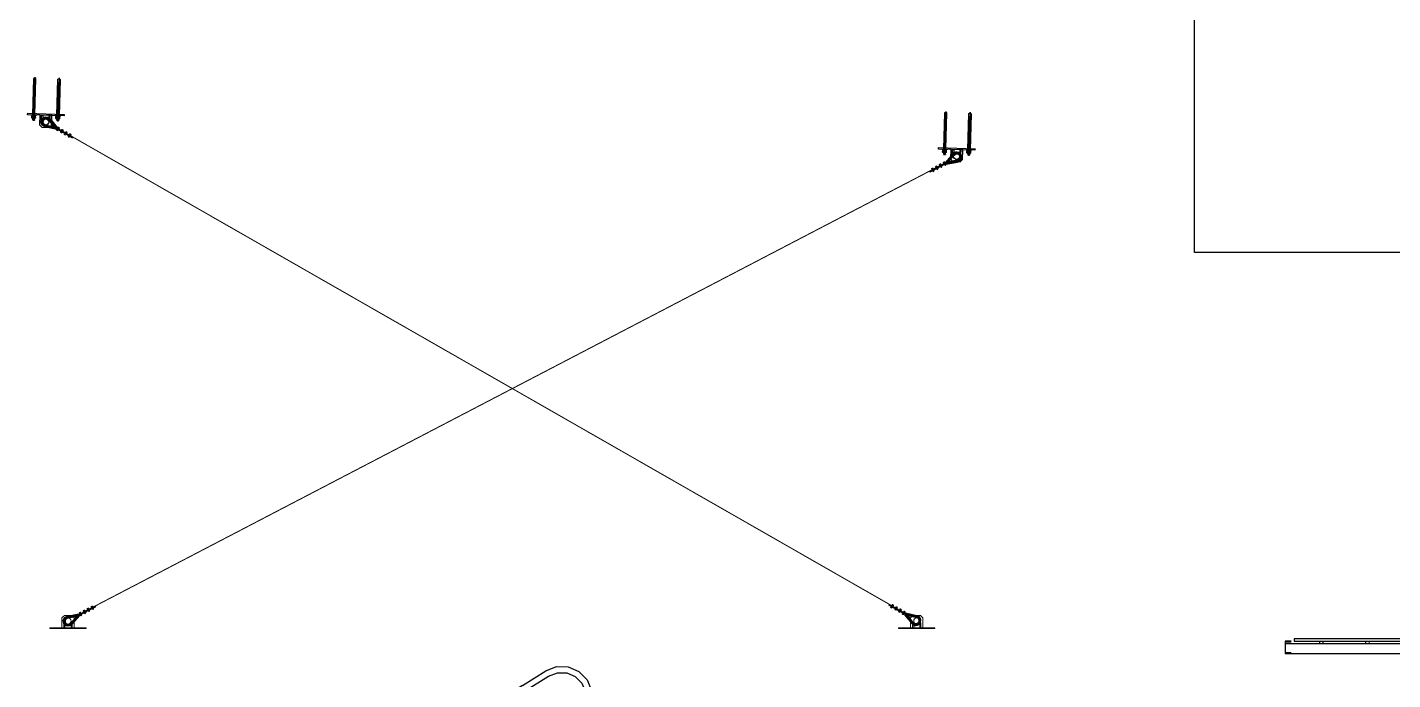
# Model space of a CAD drawing. Extents: x 36536 to 256213, y 18389 to 106449.
# Drawn here: x 222700 to 233962, y 83790 to 89170 of the extents above; entities that cross this region are included whole.
import ezdxf
from ezdxf.lldxf.tags import DXFTag

# ---------------------------------------------------------------- set-up
doc = ezdxf.new("R2010")
doc.units = 0
doc.header["$LTSCALE"] = 1000
doc.header["$MEASUREMENT"] = 0
for name, pattern in [('DASH', [0.35, 0.25, -0.1]), ('DASHDOT2', [12.7, 6.35, -3.175, 0, -3.175]), ('DASHED2', [0.375, 0.25, -0.125])]:
    doc.linetypes.add(name, pattern=pattern)
for name, color, linetype in [('0L-等高线', 8, 'DASH'), ('BS-Annectent', 115, 'Continuous'), ('HR-dimension', 9, 'Continuous'), ('STEEL', 34, 'Continuous'), ('W-_ANTICOLLISION防撞措施', 6, 'Continuous'), ('W-STEEL_FRAME钢架', 3, 'Continuous'), ('W-WOOD_FLOOR木地板', 30, 'Continuous'), ('栏杆', 6, 'Continuous')]:
    doc.layers.add(name, color=color, linetype=linetype)
doc.layers.add('LZ标注', color=3, linetype='Continuous', lineweight=15)
doc.layers.add('扣板', color=7, linetype='Continuous', lineweight=9)
doc.styles.get("Standard").update_dxf_attribs({"font": 'simplex.shx', "bigfont": 'hztxt.shx'})
tags = doc.linetypes.add('地面03', pattern='A,0.094454,["/",Standard,S=0.075949,R=0,X=0,Y=-0.082208],0.044951,-0.007099,0.139405', length=0.285909).pattern_tags.tags
tags[4] = DXFTag(74, 10)
pattern_1 = [(40.81217054, (-573818.8873, 176698.6793), (-1.452584633, 1.682112997), []), (130.81217054, (-573818.8873, 176698.6793), (-4.5872822625, 1.911641361), [5.55625, -3.33375])]
pattern_2 = [(40.81217054, (-578777.1463, 176555.198), (-1.452584633, 1.682112997), []), (130.81217054, (-578777.1463, 176555.198), (-4.5872822625, 1.911641361), [5.55625, -3.33375])]

# ---------------------------------------------------------------- blocks, each defined once
blk = doc.blocks.new('支座')
at = {"layer": '扣板', "color": 7}
blk.add_line((13512, 4747, 0), (13512, 5047, 0), dxfattribs=at)
at = {"layer": '扣板', "color": 7, "elevation": 0}
for points in [[(13512, 4747), (13512, 5047), (13520, 5047), (13520, 4747)], [(13600, 4947), (13620, 4927), (13620, 4867), (13600, 4847), (13520, 4847), (13520, 4947)], [(13560, 4932), (13520, 4932), (13520, 4922), (13560, 4922)], [(13560, 4862), (13520, 4862), (13520, 4872), (13560, 4872)]]:
    blk.add_lwpolyline(points, close=True, dxfattribs=at)
at = {"layer": '扣板', "color": 7}
blk.add_circle((13575, 4897, 0), 25, dxfattribs=at)
blk = doc.blocks.new('*U135')
at = {"color": 7, "linetype": 'Continuous', "lineweight": 15}
for p, q in [((-9, 9), (-10, 8)), ((-10, 8), (-10, 1)), ((-10, 1), (-9, 0)), ((-9, 9), (9, 9)), ((-9, 0), (9, 0)), ((-5, 8), (-5, 1)), ((5, 8), (5, 1)), ((10, 8), (9, 9)), ((9, 0), (10, 1)), ((10, 8), (10, 1))]:
    blk.add_line(p, q, dxfattribs=at)
for centre, start, end in [((0, -8), 72.4233, 107.5767), ((0, 17), 252.4233, 287.5767)]:
    blk.add_arc(centre, 17.2, start, end, dxfattribs=at)
for points, knots in [([(-10, 8), (-10, 9), (-9, 9), (-8, 9), (-7, 9), (-6, 9), (-6, 9), (-5, 8)], [0, 0, 0, 0, 0.264534, 0.399289, 0.53507, 0.765405, 1, 1, 1, 1]), ([(-5, 1), (-6, 1), (-6, 0), (-7, 0), (-8, 0), (-9, 0), (-10, 1), (-10, 1)], [0, 0, 0, 0, 0.264534, 0.399289, 0.53507, 0.765405, 1, 1, 1, 1]), ([(5, 8), (6, 9), (6, 9), (7, 9), (8, 9), (9, 9), (10, 9), (10, 8)], [0, 0, 0, 0, 0.264536, 0.399814, 0.535067, 0.765403, 1, 1, 1, 1]), ([(10, 1), (10, 1), (9, 0), (8, 0), (7, 0), (6, 0), (6, 1), (5, 1)], [0, 0, 0, 0, 0.264536, 0.399814, 0.535067, 0.765403, 1, 1, 1, 1])]:
    blk.add_open_spline(points, degree=3, knots=knots, dxfattribs=at)
blk = doc.blocks.new('A$C72EA2C7E')
blk.add_line((-8, -6), (8, -6))
at = {"color": 7, "linetype": 'Continuous', "lineweight": 15}
for p, q in [((-5, -40), (-5, -6)), ((-4, -41), (-5, -40)), ((5, -40), (-5, -40)), ((-4, -41), (5, -41)), ((5, -6), (5, -40)), ((5, -40), (5, -41))]:
    blk.add_line(p, q, dxfattribs=at)
at = {"color": 7, "linetype": 'Continuous', "lineweight": 0}
for p, q in [((-4, -41), (-4, -6)), ((5, -41), (5, -6))]:
    blk.add_line(p, q, dxfattribs=at)
blk.add_arc((0, -8), 8, 17.4862, 162.5138)
at = {"extrusion": (0, 0, -1), "xscale": 0.9999974999999999, "yscale": 0.9999974999999999, "zscale": -0.9999974999999999}
blk.add_blockref('*U135', (0, -39), dxfattribs=at)
blk = doc.blocks.new('*U189')
h = blk.add_hatch(color=1)
h.dxf.hatch_style = 1
h.paths.add_polyline_path([(3382, 2191), (3473, 2218, 1.447528), (3428, 2281), (3373, 2204)])
h.paths.add_polyline_path([(3389, 2205), (3388, 2206), (3398, 2220), (3395, 2222), (3434, 2277, -1.452111), (3471, 2226), (3406, 2207), (3405, 2210)], flags=16)
h = blk.add_hatch()
h.set_pattern_fill('ANSI38', color=253, scale=0.7, angle=-4.1878)
h.set_pattern_definition(pattern_2)
h.paths.add_polyline_path([(3404, 2213), (3406, 2207), (3471, 2226, 1.452111), (3434, 2277), (3395, 2222), (3398, 2220), (3401, 2218), (3440, 2273, -1.452111), (3469, 2232)])
h = blk.add_hatch(color=1)
h.dxf.hatch_style = 1
h.paths.add_polyline_path([(-3373, -2204), (-3429, -2283, -1.406258), (-3473, -2218), (-3382, -2191)])
h.paths.add_polyline_path([(-3405, -2210), (-3406, -2207), (-3471, -2226, 1.406258), (-3435, -2278), (-3395, -2222), (-3388, -2205)], flags=16)
h = blk.add_hatch()
h.set_pattern_fill('ANSI38', color=253, scale=0.7, angle=-4.1878)
h.set_pattern_definition(pattern_1)
h.paths.add_polyline_path([(-3401, -2218), (-3395, -2222), (-3434, -2277, -1.452111), (-3471, -2226), (-3406, -2207), (-3405, -2210), (-3404, -2213), (-3469, -2232, 1.452111), (-3440, -2273)])
at = {"color": 1, "linetype": 'DASHED2'}
blk.add_line((3483, 2289), (3493, 2274), dxfattribs=at)
blk.add_line((3379, 2205), (3379, 2195))
at = {"color": 1}
for points in [[(3382, 2191), (3473, 2218, 1.447528), (3428, 2281), (3373, 2204)], [(3398, 2220), (3388, 2206), (3389, 2205), (3405, 2210), (3406, 2207), (3471, 2226, 1.452111), (3434, 2277), (3395, 2222)], [(-3373, -2204), (-3428, -2281, -1.447528), (-3473, -2218), (-3382, -2191)], [(-3405, -2210), (-3389, -2205), (-3388, -2206), (-3398, -2220), (-3395, -2222), (-3434, -2277, -1.452111), (-3471, -2226), (-3406, -2207)]]:
    blk.add_lwpolyline(points, format="xyb", close=True, dxfattribs=at)
for points in [[(3379, 2195), (3472, 2222, 1.449849), (3431, 2279), (3379, 2205)], [(3406, 2207), (3471, 2226, 1.452111), (3434, 2277), (3395, 2222)], [(3406, 2207), (3471, 2226, 1.452111), (3434, 2277), (3395, 2222)], [(-3376, -2200), (-3431, -2279, -1.449849), (-3472, -2222), (-3384, -2197)], [(-3395, -2222), (-3434, -2277, -1.452111), (-3471, -2226), (-3406, -2207)], [(-3395, -2222), (-3434, -2277, -1.452111), (-3471, -2226), (-3406, -2207)]]:
    blk.add_lwpolyline(points, format="xyb")
for points in [[(3401, 2218), (3440, 2273, -1.452111), (3469, 2232), (3404, 2213), (3406, 2207), (3471, 2226, 1.452111), (3434, 2277), (3395, 2222)], [(-3404, -2213), (-3469, -2232, 1.452111), (-3440, -2273), (-3401, -2218), (-3395, -2222), (-3434, -2277, -1.452111), (-3471, -2226), (-3406, -2207)]]:
    blk.add_lwpolyline(points, format="xyb", close=True)
at = {"color": 252}
for points in [[(3401, 2218), (3440, 2273, -1.452111), (3469, 2232), (3404, 2213), (3406, 2207), (3471, 2226, 1.452111), (3434, 2277), (3395, 2222)], [(-3404, -2213), (-3469, -2232, 1.452111), (-3440, -2273), (-3401, -2218), (-3395, -2222), (-3434, -2277, -1.452111), (-3471, -2226), (-3406, -2207)]]:
    blk.add_lwpolyline(points, format="xyb", close=True, dxfattribs=at)
at = {"color": 1, "const_width": 8.4}
for points in [[(3380, 2206), (-3393, -2203)], [(3386, 2200), (3251, 2112)], [(-3388, -2209), (-3246, -2117)]]:
    blk.add_lwpolyline(points, dxfattribs=at)
at = {"xscale": 0.6999999999999998, "yscale": 0.6999999999999998, "zscale": 0.6999999999999998, "rotation": 213.1298866380289}
for p in [(3284, 2123), (3315, 2143), (3345, 2163), (3376, 2183), (-3299, -2161), (-3267, -2141), (-3360, -2201), (-3329, -2181)]:
    blk.add_blockref('A$C72EA2C7E', p, dxfattribs=at)
blk = doc.blocks.new('*U190')
at = {"color": 0, "linetype": 'ByBlock', "lineweight": -2, "transparency": 16777216}
blk.add_blockref('*U189', (0, 0), dxfattribs=at)
blk = doc.blocks.new('*U187')
h = blk.add_hatch(color=1)
h.dxf.hatch_style = 1
h.paths.add_polyline_path([(3382, 2191), (3473, 2218, 1.447528), (3428, 2281), (3373, 2204)])
h.paths.add_polyline_path([(3389, 2205), (3388, 2206), (3398, 2220), (3395, 2222), (3434, 2277, -1.452111), (3471, 2226), (3406, 2207), (3405, 2210)], flags=16)
h = blk.add_hatch()
h.set_pattern_fill('ANSI38', color=253, scale=0.7, angle=-4.1878)
h.set_pattern_definition(pattern_2)
h.paths.add_polyline_path([(3404, 2213), (3406, 2207), (3471, 2226, 1.452111), (3434, 2277), (3395, 2222), (3398, 2220), (3401, 2218), (3440, 2273, -1.452111), (3469, 2232)])
h = blk.add_hatch(color=1)
h.dxf.hatch_style = 1
h.paths.add_polyline_path([(-3373, -2204), (-3429, -2283, -1.406258), (-3473, -2218), (-3382, -2191)])
h.paths.add_polyline_path([(-3405, -2210), (-3406, -2207), (-3471, -2226, 1.406258), (-3435, -2278), (-3395, -2222), (-3388, -2205)], flags=16)
h = blk.add_hatch()
h.set_pattern_fill('ANSI38', color=253, scale=0.7, angle=-4.1878)
h.set_pattern_definition(pattern_1)
h.paths.add_polyline_path([(-3401, -2218), (-3395, -2222), (-3434, -2277, -1.452111), (-3471, -2226), (-3406, -2207), (-3405, -2210), (-3404, -2213), (-3469, -2232, 1.452111), (-3440, -2273)])
at = {"color": 1, "linetype": 'DASHED2'}
blk.add_line((3483, 2289), (3493, 2274), dxfattribs=at)
blk.add_line((3379, 2205), (3379, 2195))
at = {"color": 1}
for points in [[(3382, 2191), (3473, 2218, 1.447528), (3428, 2281), (3373, 2204)], [(3398, 2220), (3388, 2206), (3389, 2205), (3405, 2210), (3406, 2207), (3471, 2226, 1.452111), (3434, 2277), (3395, 2222)], [(-3373, -2204), (-3428, -2281, -1.447528), (-3473, -2218), (-3382, -2191)], [(-3405, -2210), (-3389, -2205), (-3388, -2206), (-3398, -2220), (-3395, -2222), (-3434, -2277, -1.452111), (-3471, -2226), (-3406, -2207)]]:
    blk.add_lwpolyline(points, format="xyb", close=True, dxfattribs=at)
for points in [[(3379, 2195), (3472, 2222, 1.449849), (3431, 2279), (3379, 2205)], [(3406, 2207), (3471, 2226, 1.452111), (3434, 2277), (3395, 2222)], [(3406, 2207), (3471, 2226, 1.452111), (3434, 2277), (3395, 2222)], [(-3376, -2200), (-3431, -2279, -1.449849), (-3472, -2222), (-3384, -2197)], [(-3395, -2222), (-3434, -2277, -1.452111), (-3471, -2226), (-3406, -2207)], [(-3395, -2222), (-3434, -2277, -1.452111), (-3471, -2226), (-3406, -2207)]]:
    blk.add_lwpolyline(points, format="xyb")
for points in [[(3401, 2218), (3440, 2273, -1.452111), (3469, 2232), (3404, 2213), (3406, 2207), (3471, 2226, 1.452111), (3434, 2277), (3395, 2222)], [(-3404, -2213), (-3469, -2232, 1.452111), (-3440, -2273), (-3401, -2218), (-3395, -2222), (-3434, -2277, -1.452111), (-3471, -2226), (-3406, -2207)]]:
    blk.add_lwpolyline(points, format="xyb", close=True)
at = {"color": 252}
for points in [[(3401, 2218), (3440, 2273, -1.452111), (3469, 2232), (3404, 2213), (3406, 2207), (3471, 2226, 1.452111), (3434, 2277), (3395, 2222)], [(-3404, -2213), (-3469, -2232, 1.452111), (-3440, -2273), (-3401, -2218), (-3395, -2222), (-3434, -2277, -1.452111), (-3471, -2226), (-3406, -2207)]]:
    blk.add_lwpolyline(points, format="xyb", close=True, dxfattribs=at)
at = {"color": 1, "const_width": 8.4}
for points in [[(3380, 2206), (-3393, -2203)], [(3386, 2200), (3251, 2112)], [(-3388, -2209), (-3246, -2117)]]:
    blk.add_lwpolyline(points, dxfattribs=at)
at = {"xscale": 0.6999999999999998, "yscale": 0.6999999999999998, "zscale": 0.6999999999999998, "rotation": 213.1298866380289}
for p in [(3284, 2123), (3315, 2143), (3345, 2163), (3376, 2183), (-3299, -2161), (-3267, -2141), (-3360, -2201), (-3329, -2181)]:
    blk.add_blockref('A$C72EA2C7E', p, dxfattribs=at)
blk = doc.blocks.new('*U188')
at = {"color": 0, "linetype": 'ByBlock', "lineweight": -2, "transparency": 16777216}
blk.add_blockref('*U187', (0, 0), dxfattribs=at)
blk = doc.blocks.new('A$C97f6d51a')
at = {"color": 1, "linetype": 'DASHDOT2'}
blk.add_line((0, 313), (0, -47), dxfattribs=at)
at = {"layer": 'BS-Annectent'}
for p, q in [((-9, 282), (-9, 282)), ((-9, 281), (-9, 282)), ((-9, 282), (-9, 282)), ((-9, 279), (-8, 279)), ((-8, 278), (-9, 279)), ((-9, 279), (-8, 278)), ((-9, 275), (-7, 276)), ((-6, 274), (-9, 275)), ((-9, 275), (-7, 275)), ((-9, 272), (-6, 274)), ((-6, 270), (-9, 272)), ((-9, 272), (-4, 272)), ((-9, 269), (9, 268)), ((-9, 266), (9, 265)), ((-9, 263), (9, 262)), ((-9, 260), (9, 258)), ((-9, 257), (9, 255)), ((-9, 253), (9, 252)), ((-9, 250), (9, 249)), ((-9, 247), (9, 246)), ((-9, 244), (9, 243)), ((-9, 241), (9, 240)), ((-9, 238), (9, 236)), ((-9, 235), (9, 233)), ((-9, 231), (9, 230)), ((-9, 228), (9, 227)), ((-6, 274), (-6, 274)), ((-6, 274), (-6, 274)), ((-6, 274), (-6, 274)), ((-6, 274), (-6, 274)), ((-6, 274), (-6, 274)), ((6, 270), (-6, 270)), ((4, 271), (9, 271)), ((6, 273), (5, 273)), ((6, 273), (5, 273)), ((6, 273), (9, 274)), ((6, 274), (9, 274)), ((9, 271), (6, 273)), ((6, 270), (9, 271)), ((7, 276), (9, 277)), ((9, 274), (7, 275)), ((9, 277), (8, 278)), ((8, 277), (9, 277)), ((9, 280), (9, 281)), ((9, 280), (9, 280)), ((9, 280), (9, 280)), ((-9, 225), (9, 224)), ((-9, 222), (9, 221)), ((-9, 219), (9, 218)), ((-9, 216), (9, 215)), ((-9, 213), (9, 211)), ((-9, 209), (9, 208)), ((-9, 206), (9, 205)), ((-9, 203), (9, 202)), ((-9, 200), (9, 199)), ((-9, 197), (9, 196)), ((-9, 194), (9, 193)), ((-9, 191), (9, 189)), ((-9, 188), (9, 186)), ((-9, 184), (9, 183)), ((-9, 181), (9, 180)), ((-9, 178), (9, 177)), ((-9, 175), (9, 174)), ((-9, 172), (9, 171)), ((-9, 169), (9, 167)), ((-9, 166), (9, 164)), ((-9, 162), (9, 161)), ((-9, 159), (9, 158)), ((-9, 156), (9, 155)), ((-9, 153), (9, 152)), ((-9, 150), (9, 149)), ((-9, 147), (9, 146)), ((-9, 144), (9, 142)), ((-9, 140), (9, 139)), ((-9, 137), (9, 136)), ((-9, 134), (9, 133)), ((-9, 131), (9, 130)), ((-9, 128), (9, 127)), ((-9, 125), (9, 124)), ((-9, 122), (9, 120)), ((-9, 119), (9, 117)), ((-9, 115), (9, 114)), ((6, 147), (-6, 148)), ((6, 116), (-6, 117)), ((6, 147), (9, 149)), ((-10, 6), (9, 4)), ((-10, 2), (-6, 4)), ((-6, 1), (-10, 2)), ((-10, 2), (9, 1)), ((-9, 112), (9, 111)), ((-9, 109), (9, 108)), ((-9, 106), (9, 105)), ((-9, 103), (9, 102)), ((-9, 100), (9, 98)), ((-9, 97), (9, 95)), ((-9, 93), (9, 92)), ((-9, 90), (9, 89)), ((-9, 87), (9, 86)), ((-9, 84), (9, 83)), ((-9, 81), (9, 80)), ((-9, 78), (9, 76)), ((-9, 75), (9, 73)), ((-9, 71), (9, 70)), ((-9, 68), (9, 67)), ((-9, 65), (9, 64)), ((-9, 62), (9, 61)), ((-9, 59), (9, 58)), ((-9, 56), (9, 55)), ((-9, 53), (9, 51)), ((-9, 49), (9, 48)), ((-9, 46), (9, 45)), ((-9, 43), (9, 42)), ((-9, 40), (9, 39)), ((-9, 37), (9, 36)), ((-9, 34), (9, 33)), ((-9, 31), (9, 29)), ((-9, 28), (9, 26)), ((-9, 24), (9, 23)), ((-9, 21), (9, 20)), ((-9, 18), (9, 17)), ((-9, 15), (9, 14)), ((-9, 12), (9, 11)), ((-9, 9), (9, 7)), ((-8, 0), (-6, 1)), ((6, 3), (-6, 4)), ((2, 0), (-6, 1)), ((9, 1), (6, 3)), ((7, 0), (9, 1)), ((-16, -24), (-16, -11)), ((12, -9), (-12, -9)), ((12, -27), (-12, -27)), ((-9, -29), (-6, -28)), ((-6, -31), (-9, -29)), ((9, -30), (-9, -29)), ((-9, -32), (-6, -31)), ((-6, -34), (-9, -32)), ((9, -33), (-9, -32)), ((-9, -35), (-6, -34)), ((-6, -37), (-9, -35)), ((9, -37), (-9, -35)), ((-9, -38), (-6, -37)), ((-6, -40), (-9, -38)), ((9, -40), (-9, -38)), ((-8, -24), (-8, -11)), ((-6, -28), (-8, -27)), ((-7, -40), (-7, -43)), ((6, -29), (-6, -28)), ((6, -29), (-6, -28)), ((6, -32), (-6, -31)), ((6, -32), (-6, -31)), ((6, -35), (-6, -34)), ((6, -38), (-6, -37)), ((6, -38), (-6, -37)), ((6, -41), (-6, -40)), ((-5, -44), (5, -44)), ((-4, -40), (-4, -43)), ((-2, -9), (0, -4)), ((9, -27), (-1, -27)), ((0, -9), (2, -4)), ((4, -41), (4, -43)), ((6, -29), (9, -27)), ((9, -30), (6, -29)), ((6, -32), (9, -30)), ((9, -33), (6, -32)), ((6, -35), (9, -33)), ((9, -37), (6, -35)), ((6, -38), (9, -37)), ((9, -40), (6, -38)), ((6, -41), (9, -40)), ((7, -41), (7, -43)), ((8, -24), (8, -11)), ((9, -27), (8, -27)), ((16, -24), (16, -11))]:
    blk.add_line(p, q, dxfattribs=at)
blk.add_lwpolyline([(10, 0), (10, 300), (0, 306), (-10, 300), (-10, 0)], dxfattribs=at)
for points in [[(-19, -4), (-19, 0), (19, 0), (19, -4)], [(-15, -9), (15, -9), (15, -4), (-15, -4)]]:
    blk.add_lwpolyline(points, close=True, dxfattribs=at)
for points in [[(16, -11, 0.612824), (8, -11, 0.305874), (-8, -11, 0.612824), (-16, -11)], [(16, -24, -0.612824), (8, -24, -0.305874), (-8, -24, -0.612824), (-16, -24)], [(-7, -43, 0.516475), (-4, -43, 0.258238), (4, -43, 0.516475), (7, -43)]]:
    blk.add_lwpolyline(points, format="xyb", dxfattribs=at)
blk = doc.blocks.new('A$Ce460a15a')
at = {"layer": 'STEEL', "color": 22}
for points in [[(12, 150), (12, -150), (0, -150), (0, 150)], [(92, -50), (112, -30), (112, 30), (92, 50), (12, 50), (12, -50)], [(52, 35), (12, 35), (12, 25), (52, 25)], [(52, -35), (12, -35), (12, -25), (52, -25)]]:
    blk.add_lwpolyline(points, close=True, dxfattribs=at)
blk.add_circle((67, 0), 25, dxfattribs=at)
at = {"layer": 'HR-dimension', "xscale": -1, "rotation": 90}
blk.add_blockref('A$C97f6d51a', (12, 100), dxfattribs=at)
at = {"layer": 'HR-dimension', "rotation": 90.00000000000001}
blk.add_blockref('A$C97f6d51a', (12, -100), dxfattribs=at)
blk = doc.blocks.new('*U445')
at = {"layer": 'LZ标注'}
for points in [[(-14.7, 10), (14.7, 10, -0.4142136), (15, 9.7), (15, -9.7, -0.4142136), (14.7, -10), (-14.7, -10, -0.4142136), (-15, -9.7), (-15, 9.7, -0.4142136)], [(-12.7, 8), (12.7, 8, -0.4142136), (13, 7.7), (13, -7.7, -0.4142136), (12.7, -8), (-12.7, -8, -0.4142136), (-13, -7.7), (-13, 7.7, -0.4142136)]]:
    blk.add_lwpolyline(points, format="xyb", close=True, dxfattribs=at)
blk = doc.blocks.new('*U446')
at = {"color": 0, "linetype": 'ByBlock', "lineweight": -2, "transparency": 16777216}
for p in [(0, 0), (380, 0), (760, 0), (1140, 0), (1520, 0), (1900, 0)]:
    blk.add_blockref('*U445', p, dxfattribs=at)
blk = doc.blocks.new('A$C00294823')
at = {"color": 0, "linetype": 'Continuous', "lineweight": 0}
blk.add_line((477, 0), (4477, 0), dxfattribs=at)
at = {"layer": '栏杆', "color": 27, "lineweight": -2}
for p, q in [((75, 929), (21, 850)), ((156, 982), (75, 929)), ((175, 934), (111, 893)), ((250, 1000), (156, 982)), ((255, 950), (175, 934)), ((477, 1000), (250, 1000)), ((477, 950), (255, 950)), ((477, 1000), (4477, 1000)), ((477, 0), (477, 950)), ((477, 950), (4477, 950)), ((527, 0), (527, 950)), ((1059, 950), (671, 50)), ((1144, 950), (756, 50)), ((1344, 950), (1732, 50)), ((1429, 950), (1817, 50)), ((2292, 950), (1904, 50)), ((2377, 950), (1989, 50)), ((2577, 950), (2966, 50)), ((2662, 950), (3051, 50)), ((3526, 950), (3138, 50)), ((3611, 950), (3222, 50)), ((3811, 950), (4199, 50)), ((3896, 950), (4284, 50)), ((4427, 950), (4427, 0)), ((4477, 1000), (4705, 1000)), ((4477, 950), (4477, 0)), ((4477, 950), (4700, 950)), ((4700, 950), (4780, 934)), ((4705, 1000), (4799, 982)), ((4780, 934), (4844, 893)), ((4799, 982), (4879, 929)), ((4879, 929), (4934, 850)), ((21, 850), (0, 756)), ((68, 830), (51, 755)), ((111, 893), (68, 830)), ((4844, 893), (4887, 830)), ((4887, 830), (4904, 755)), ((4934, 850), (4955, 756)), ((0, 756), (16, 662)), ((51, 755), (64, 680)), ((64, 680), (107, 611)), ((4891, 680), (4848, 611)), ((4904, 755), (4891, 680)), ((4955, 756), (4939, 662)), ((16, 662), (67, 580)), ((67, 580), (477, 137)), ((107, 611), (477, 210)), ((4848, 611), (4477, 210)), ((4888, 580), (4477, 137)), ((4939, 662), (4888, 580)), ((4427, 50), (527, 50))]:
    blk.add_line(p, q, dxfattribs=at)
for points in [[(527, 650), (4427, 650)], [(4427, 600), (527, 600), (527, 650)], [(527, 350), (4427, 350)], [(4427, 300), (527, 300), (527, 350)]]:
    blk.add_lwpolyline(points, dxfattribs=at)

msp = doc.modelspace()

# ---------------------------------------------------------------- linework, layer by layer
at = {"layer": 'W-_ANTICOLLISION防撞措施', "linetype": '地面03'}
msp.add_lwpolyline([(232327.224, 97105.34), (240193.871, 97105.34), (240193.871, 87313.231), (232327.224, 87313.231)], close=True, dxfattribs=at)
at = {"layer": 'W-STEEL_FRAME钢架'}
msp.add_lwpolyline([(233123.49, 84106.193), (233073.49, 84106.193), (233073.49, 84006.193), (233123.49, 84006.193, 0.522605001), (233118.49, 84011.193), (233078.49, 84011.193), (233078.49, 84101.193), (233118.49, 84101.193, 0.360796483)], format="xyb", close=True, dxfattribs=at)
at = {"layer": 'W-STEEL_FRAME钢架', "color": 1}
msp.add_lwpolyline([(233073.49, 84006.193), (235573.49, 84006.193), (235573.49, 84086.193), (233073.49, 84086.193)], close=True, dxfattribs=at)
at = {"layer": 'W-WOOD_FLOOR木地板'}
msp.add_lwpolyline([(233149.99, 84106.393), (235496.99, 84106.393), (235496.99, 84126.393), (233149.99, 84126.393)], close=True, dxfattribs=at)

# ---------------------------------------------------------------- block references
at = {"xscale": -1, "rotation": 3.282830280946554}
msp.add_blockref('*U188', (226441.675, 86333.126), dxfattribs=at)
for name, p, rotation in [('*U190', (226702.273, 86185.98), 354.4616021806412), ('支座', (227932.706, 70698.635, 0), 89.99999970068562), ('支座', (234932.706, 70698.635, 0), 89.99999970068562)]:
    msp.add_blockref(name, p, dxfattribs=dict(rotation=rotation))
msp.add_blockref('*U446', (233373.49, 84096.193))
at = {"layer": '0L-等高线', "color": 0, "linetype": 'ByBlock', "xscale": -1, "rotation": 32.02830380028828}
msp.add_blockref('A$C00294823', (227717.805, 83147.952, 1137718.539), dxfattribs=at)
at = {"layer": 'HR-dimension', "rotation": 268.3381173608265}
for p in [(222853.165, 88456.047), (230366.589, 88172.86)]:
    msp.add_blockref('A$Ce460a15a', p, dxfattribs=at)

doc.saveas('drawing.dxf')
